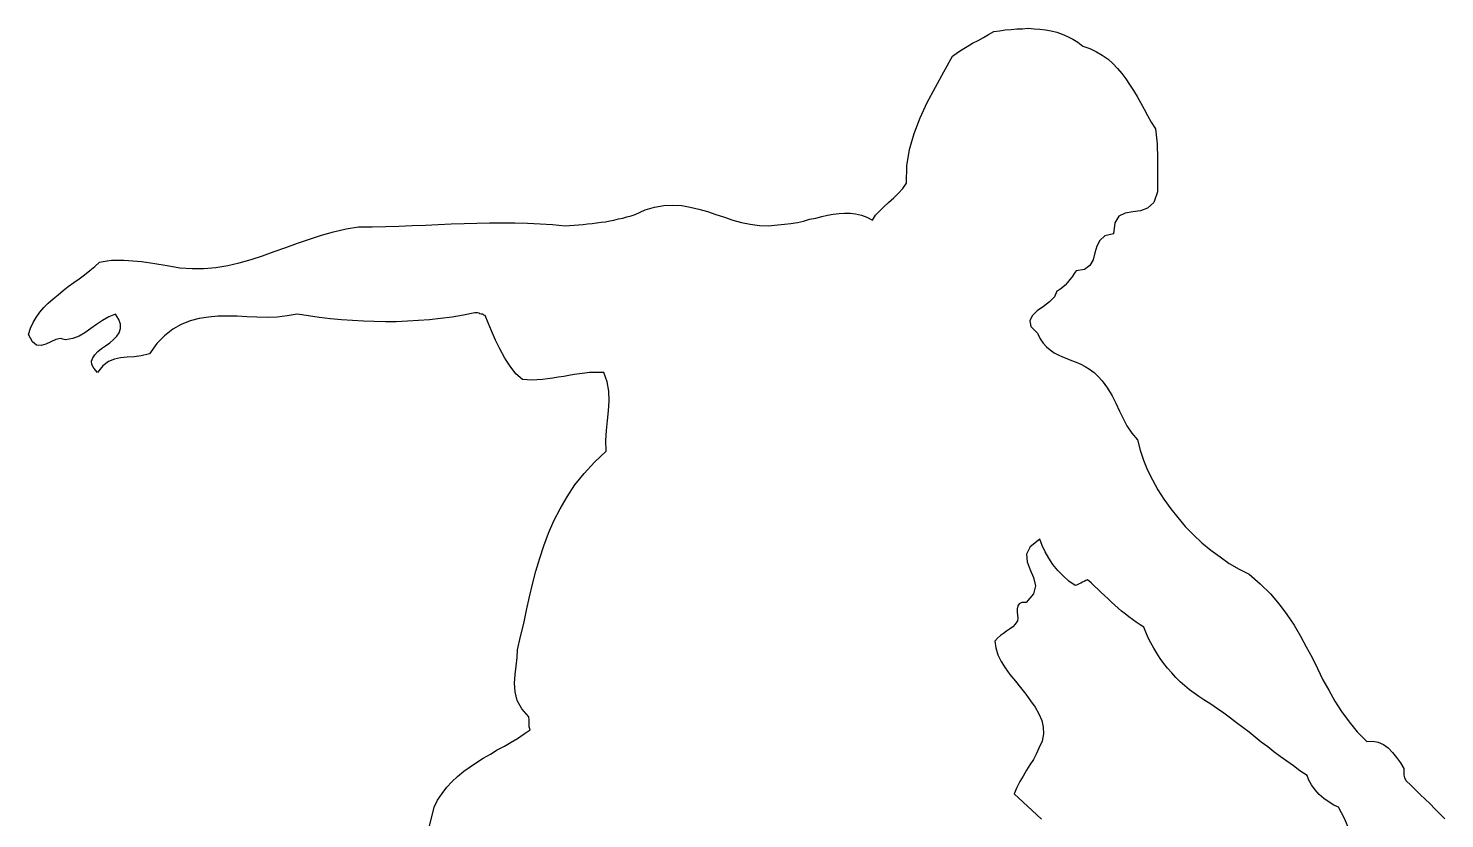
# Model space of a CAD drawing. Header units: millimetres. Extents: x -1530.07 to -1528.68, y 1789.36 to 1790.86.
# Drawn here: x -1530.065 to -1528.722, y 1790.11 to 1790.859 of the extents above; entities that cross this region are included whole.
import ezdxf

# ---------------------------------------------------------------- set-up
doc = ezdxf.new("R2010")
doc.units = ezdxf.units.MM
doc.header["$LTSCALE"] = 10
doc.layers.add('Humanos', color=2, linetype='Continuous')

msp = doc.modelspace()

# ---------------------------------------------------------------- linework, layer by layer
at = {"layer": 'Humanos'}
for p, q in [((-1529.1439, 1790.8569), (-1529.1384, 1790.8576)), ((-1529.1384, 1790.8576), (-1529.1329, 1790.8582)), ((-1529.1329, 1790.8582), (-1529.1275, 1790.8588)), ((-1529.1275, 1790.8588), (-1529.122, 1790.8588)), ((-1529.122, 1790.8588), (-1529.1165, 1790.8592)), ((-1529.1165, 1790.8592), (-1529.1111, 1790.8588)), ((-1529.1111, 1790.8588), (-1529.1056, 1790.8585)), ((-1529.1056, 1790.8585), (-1529.1001, 1790.8579)), ((-1529.1001, 1790.8579), (-1529.0947, 1790.8569)), ((-1529.1744, 1790.8421), (-1529.1693, 1790.845)), ((-1529.1693, 1790.845), (-1529.1641, 1790.8476)), ((-1529.1641, 1790.8476), (-1529.159, 1790.8505)), ((-1529.159, 1790.8505), (-1529.1542, 1790.8534)), ((-1529.1542, 1790.8534), (-1529.1493, 1790.8563)), ((-1529.1493, 1790.8563), (-1529.1439, 1790.8569)), ((-1529.0947, 1790.8569), (-1529.0895, 1790.8556)), ((-1529.0895, 1790.8556), (-1529.0844, 1790.8537)), ((-1529.0844, 1790.8537), (-1529.0792, 1790.8514)), ((-1529.0792, 1790.8514), (-1529.0744, 1790.8489)), ((-1529.0744, 1790.8489), (-1529.0696, 1790.846)), ((-1529.0696, 1790.846), (-1529.0647, 1790.8424)), ((-1529.1966, 1790.818), (-1529.1883, 1790.8328)), ((-1529.1883, 1790.8328), (-1529.1837, 1790.8363)), ((-1529.1837, 1790.8363), (-1529.1793, 1790.8392)), ((-1529.1793, 1790.8392), (-1529.1744, 1790.8421)), ((-1529.0647, 1790.8424), (-1529.058, 1790.8399)), ((-1529.058, 1790.8399), (-1529.0519, 1790.837)), ((-1529.0519, 1790.837), (-1529.0464, 1790.8338)), ((-1529.0464, 1790.8338), (-1529.0409, 1790.8299)), ((-1529.2047, 1790.8035), (-1529.1966, 1790.818)), ((-1529.0409, 1790.8299), (-1529.0364, 1790.8257)), ((-1529.0364, 1790.8257), (-1529.0319, 1790.8212)), ((-1529.0319, 1790.8212), (-1529.0278, 1790.8164)), ((-1529.0278, 1790.8164), (-1529.0239, 1790.8112)), ((-1529.0239, 1790.8112), (-1529.0204, 1790.8058)), ((-1529.0204, 1790.8058), (-1529.0168, 1790.8003)), ((-1529.2124, 1790.789), (-1529.2047, 1790.8035)), ((-1529.0168, 1790.8003), (-1529.0133, 1790.7945)), ((-1529.0133, 1790.7945), (-1529.0101, 1790.7887)), ((-1529.2191, 1790.7742), (-1529.2124, 1790.789)), ((-1529.0101, 1790.7887), (-1529.0065, 1790.7826)), ((-1529.0065, 1790.7826), (-1529.0033, 1790.7765)), ((-1529.2249, 1790.7594), (-1529.2191, 1790.7742)), ((-1529.0033, 1790.7765), (-1528.9998, 1790.7701)), ((-1528.9998, 1790.7701), (-1528.9959, 1790.7639)), ((-1528.9959, 1790.7639), (-1528.9943, 1790.7495)), ((-1529.2291, 1790.7443), (-1529.2249, 1790.7594)), ((-1529.2317, 1790.7289), (-1529.2291, 1790.7443)), ((-1528.9943, 1790.7495), (-1528.994, 1790.7353)), ((-1529.232, 1790.7125), (-1529.2317, 1790.7289)), ((-1528.994, 1790.7353), (-1528.994, 1790.7202)), ((-1529.2355, 1790.7073), (-1529.232, 1790.7125)), ((-1528.994, 1790.7202), (-1528.994, 1790.7041)), ((-1529.2491, 1790.6941), (-1529.2442, 1790.6983)), ((-1529.2442, 1790.6983), (-1529.2397, 1790.7028)), ((-1529.2397, 1790.7028), (-1529.2355, 1790.7073)), ((-1528.994, 1790.7041), (-1528.9975, 1790.6941)), ((-1529.4893, 1790.6826), (-1529.48, 1790.6871)), ((-1529.48, 1790.6871), (-1529.471, 1790.6896)), ((-1529.471, 1790.6896), (-1529.4623, 1790.6912)), ((-1529.4623, 1790.6912), (-1529.454, 1790.6916)), ((-1529.454, 1790.6916), (-1529.4453, 1790.6912)), ((-1529.4453, 1790.6912), (-1529.4372, 1790.6896)), ((-1529.4372, 1790.6896), (-1529.4292, 1790.6877)), ((-1529.4292, 1790.6877), (-1529.4208, 1790.6855)), ((-1529.4208, 1790.6855), (-1529.4128, 1790.6826)), ((-1529.307, 1790.6819), (-1529.3015, 1790.6829)), ((-1529.3015, 1790.6829), (-1529.296, 1790.6835)), ((-1529.296, 1790.6835), (-1529.2909, 1790.6839)), ((-1529.2909, 1790.6839), (-1529.2854, 1790.6839)), ((-1529.2854, 1790.6839), (-1529.2803, 1790.6832)), ((-1529.2803, 1790.6832), (-1529.2748, 1790.6819)), ((-1529.2616, 1790.6819), (-1529.2577, 1790.6858)), ((-1529.2577, 1790.6858), (-1529.2536, 1790.69)), ((-1529.2536, 1790.69), (-1529.2491, 1790.6941)), ((-1529.0245, 1790.6839), (-1529.0306, 1790.681)), ((-1529.0175, 1790.6851), (-1529.0245, 1790.6839)), ((-1529.0101, 1790.6861), (-1529.0175, 1790.6851)), ((-1529.0033, 1790.6887), (-1529.0101, 1790.6861)), ((-1528.9975, 1790.6941), (-1529.0033, 1790.6887)), ((-1529.7637, 1790.6691), (-1529.7518, 1790.671)), ((-1529.7518, 1790.671), (-1529.739, 1790.671)), ((-1529.739, 1790.671), (-1529.7261, 1790.6713)), ((-1529.7261, 1790.6713), (-1529.7135, 1790.6716)), ((-1529.7135, 1790.6716), (-1529.701, 1790.6723)), ((-1529.701, 1790.6723), (-1529.6885, 1790.6726)), ((-1529.6885, 1790.6726), (-1529.6762, 1790.6732)), ((-1529.6762, 1790.6732), (-1529.664, 1790.6739)), ((-1529.664, 1790.6739), (-1529.6518, 1790.6742)), ((-1529.6518, 1790.6742), (-1529.6396, 1790.6745)), ((-1529.6396, 1790.6745), (-1529.6277, 1790.6748)), ((-1529.6277, 1790.6748), (-1529.6154, 1790.6748)), ((-1529.6154, 1790.6748), (-1529.6035, 1790.6748)), ((-1529.6035, 1790.6748), (-1529.5916, 1790.6745)), ((-1529.5916, 1790.6745), (-1529.5797, 1790.6739)), ((-1529.5797, 1790.6739), (-1529.5678, 1790.6732)), ((-1529.5678, 1790.6732), (-1529.5559, 1790.672)), ((-1529.5559, 1790.672), (-1529.5517, 1790.6723)), ((-1529.5517, 1790.6723), (-1529.5472, 1790.6726)), ((-1529.5472, 1790.6726), (-1529.5431, 1790.6729)), ((-1529.5431, 1790.6729), (-1529.5389, 1790.6732)), ((-1529.5389, 1790.6732), (-1529.5347, 1790.6739)), ((-1529.5347, 1790.6739), (-1529.5302, 1790.6742)), ((-1529.5302, 1790.6742), (-1529.526, 1790.6748)), ((-1529.526, 1790.6748), (-1529.5218, 1790.6755)), ((-1529.5218, 1790.6755), (-1529.5176, 1790.6758)), ((-1529.5176, 1790.6758), (-1529.5135, 1790.6768)), ((-1529.5135, 1790.6768), (-1529.5096, 1790.6774)), ((-1529.5096, 1790.6774), (-1529.5054, 1790.6784)), ((-1529.5054, 1790.6784), (-1529.5012, 1790.6793)), ((-1529.5012, 1790.6793), (-1529.4974, 1790.6803)), ((-1529.4974, 1790.6803), (-1529.4932, 1790.6813)), ((-1529.4932, 1790.6813), (-1529.4893, 1790.6826)), ((-1529.4128, 1790.6826), (-1529.4047, 1790.68)), ((-1529.4047, 1790.68), (-1529.3967, 1790.6774)), ((-1529.3967, 1790.6774), (-1529.3887, 1790.6752)), ((-1529.3887, 1790.6752), (-1529.3803, 1790.6736)), ((-1529.3803, 1790.6736), (-1529.3716, 1790.6723)), ((-1529.3716, 1790.6723), (-1529.3632, 1790.672)), ((-1529.3632, 1790.672), (-1529.3542, 1790.6729)), ((-1529.3542, 1790.6729), (-1529.3478, 1790.6736)), ((-1529.3478, 1790.6736), (-1529.3417, 1790.6742)), ((-1529.3417, 1790.6742), (-1529.3356, 1790.6752)), ((-1529.3356, 1790.6752), (-1529.3298, 1790.6764)), ((-1529.3298, 1790.6764), (-1529.324, 1790.6781)), ((-1529.324, 1790.6781), (-1529.3182, 1790.6793)), ((-1529.3182, 1790.6793), (-1529.3124, 1790.6806)), ((-1529.3124, 1790.6806), (-1529.307, 1790.6819)), ((-1529.2748, 1790.6819), (-1529.2696, 1790.68)), ((-1529.2696, 1790.68), (-1529.2642, 1790.6774)), ((-1529.2642, 1790.6774), (-1529.2616, 1790.6819)), ((-1529.0345, 1790.6748), (-1529.0358, 1790.6642)), ((-1529.0306, 1790.681), (-1529.0345, 1790.6748)), ((-1529.8097, 1790.6555), (-1529.7985, 1790.6594)), ((-1529.7985, 1790.6594), (-1529.7869, 1790.6629)), ((-1529.7869, 1790.6629), (-1529.7756, 1790.6662)), ((-1529.7756, 1790.6662), (-1529.7637, 1790.6691)), ((-1529.0487, 1790.6581), (-1529.0516, 1790.6526)), ((-1529.0438, 1790.6623), (-1529.0487, 1790.6581)), ((-1529.0358, 1790.6642), (-1529.0438, 1790.6623)), ((-1529.8538, 1790.6401), (-1529.8429, 1790.6436)), ((-1529.8429, 1790.6436), (-1529.8319, 1790.6475)), ((-1529.8319, 1790.6475), (-1529.8207, 1790.6514)), ((-1529.8207, 1790.6514), (-1529.8097, 1790.6555)), ((-1529.0535, 1790.6462), (-1529.0551, 1790.6398)), ((-1529.0516, 1790.6526), (-1529.0535, 1790.6462)), ((-1530.0117, 1790.6256), (-1530.0069, 1790.6295)), ((-1530.0069, 1790.6295), (-1530.0021, 1790.6333)), ((-1530.0021, 1790.6333), (-1529.9976, 1790.6375)), ((-1529.9976, 1790.6375), (-1529.994, 1790.6382)), ((-1529.994, 1790.6382), (-1529.9902, 1790.6388)), ((-1529.9902, 1790.6388), (-1529.9863, 1790.6395)), ((-1529.9863, 1790.6395), (-1529.9825, 1790.6395)), ((-1529.9825, 1790.6395), (-1529.9786, 1790.6395)), ((-1529.9786, 1790.6395), (-1529.9744, 1790.6395)), ((-1529.9744, 1790.6395), (-1529.9702, 1790.6391)), ((-1529.9702, 1790.6391), (-1529.9661, 1790.6388)), ((-1529.9661, 1790.6388), (-1529.9619, 1790.6385)), ((-1529.9619, 1790.6385), (-1529.9577, 1790.6382)), ((-1529.9577, 1790.6382), (-1529.9535, 1790.6375)), ((-1529.9535, 1790.6375), (-1529.9493, 1790.6369)), ((-1529.9493, 1790.6369), (-1529.9452, 1790.6362)), ((-1529.9452, 1790.6362), (-1529.9413, 1790.6356)), ((-1529.9413, 1790.6356), (-1529.9371, 1790.6349)), ((-1529.9371, 1790.6349), (-1529.9333, 1790.6343)), ((-1529.9333, 1790.6343), (-1529.9213, 1790.6321)), ((-1529.9213, 1790.6321), (-1529.9098, 1790.6314)), ((-1529.9098, 1790.6314), (-1529.8985, 1790.6314)), ((-1529.8985, 1790.6314), (-1529.8872, 1790.6324)), ((-1529.8872, 1790.6324), (-1529.876, 1790.6343)), ((-1529.876, 1790.6343), (-1529.8651, 1790.6369)), ((-1529.8651, 1790.6369), (-1529.8538, 1790.6401)), ((-1529.0712, 1790.6292), (-1529.0731, 1790.6266)), ((-1529.0631, 1790.6305), (-1529.0712, 1790.6292)), ((-1529.058, 1790.6343), (-1529.0631, 1790.6305)), ((-1529.0551, 1790.6398), (-1529.058, 1790.6343)), ((-1530.0272, 1790.6144), (-1530.022, 1790.6182)), ((-1530.022, 1790.6182), (-1530.0169, 1790.6218)), ((-1530.0169, 1790.6218), (-1530.0117, 1790.6256)), ((-1529.0815, 1790.6157), (-1529.084, 1790.6134)), ((-1529.0792, 1790.6182), (-1529.0815, 1790.6157)), ((-1529.077, 1790.6211), (-1529.0792, 1790.6182)), ((-1529.075, 1790.6237), (-1529.077, 1790.6211)), ((-1529.0731, 1790.6266), (-1529.075, 1790.6237)), ((-1530.0462, 1790.5986), (-1530.0417, 1790.6028)), ((-1530.0417, 1790.6028), (-1530.0368, 1790.6066)), ((-1530.0368, 1790.6066), (-1530.032, 1790.6105)), ((-1530.032, 1790.6105), (-1530.0272, 1790.6144)), ((-1529.0918, 1790.6047), (-1529.0963, 1790.5999)), ((-1529.0895, 1790.6099), (-1529.0918, 1790.6047)), ((-1529.0866, 1790.6115), (-1529.0895, 1790.6099)), ((-1529.084, 1790.6134), (-1529.0866, 1790.6115)), ((-1530.0577, 1790.5851), (-1530.0542, 1790.5899)), ((-1530.0542, 1790.5899), (-1530.0503, 1790.5944)), ((-1530.0503, 1790.5944), (-1530.0462, 1790.5986)), ((-1529.6415, 1790.5893), (-1529.6524, 1790.5873)), ((-1529.6402, 1790.5893), (-1529.6415, 1790.5893)), ((-1529.6389, 1790.5893), (-1529.6402, 1790.5893)), ((-1529.6376, 1790.589), (-1529.6389, 1790.5893)), ((-1529.6367, 1790.5886), (-1529.6376, 1790.589)), ((-1529.1082, 1790.5912), (-1529.1127, 1790.5867)), ((-1529.1021, 1790.5954), (-1529.1082, 1790.5912)), ((-1529.0963, 1790.5999), (-1529.1021, 1790.5954)), ((-1530.0632, 1790.5748), (-1530.0606, 1790.5803)), ((-1530.0606, 1790.5803), (-1530.0577, 1790.5851)), ((-1530.0005, 1790.5783), (-1530.0059, 1790.5745)), ((-1529.9947, 1790.5822), (-1530.0005, 1790.5783)), ((-1529.9889, 1790.5857), (-1529.9947, 1790.5822)), ((-1529.9825, 1790.5883), (-1529.9889, 1790.5857)), ((-1529.9792, 1790.5832), (-1529.9825, 1790.5883)), ((-1529.9776, 1790.5787), (-1529.9792, 1790.5832)), ((-1529.9776, 1790.5745), (-1529.9776, 1790.5787)), ((-1529.9201, 1790.5783), (-1529.9281, 1790.5738)), ((-1529.9117, 1790.5819), (-1529.9201, 1790.5783)), ((-1529.903, 1790.5841), (-1529.9117, 1790.5819)), ((-1529.8943, 1790.5854), (-1529.903, 1790.5841)), ((-1529.8853, 1790.5861), (-1529.8943, 1790.5854)), ((-1529.8763, 1790.5861), (-1529.8853, 1790.5861)), ((-1529.867, 1790.5861), (-1529.8763, 1790.5861)), ((-1529.8577, 1790.5857), (-1529.867, 1790.5861)), ((-1529.8483, 1790.5854), (-1529.8577, 1790.5857)), ((-1529.8387, 1790.5851), (-1529.8483, 1790.5854)), ((-1529.829, 1790.5854), (-1529.8387, 1790.5851)), ((-1529.8197, 1790.5867), (-1529.829, 1790.5854)), ((-1529.8101, 1790.5883), (-1529.8197, 1790.5867)), ((-1529.7994, 1790.5867), (-1529.8101, 1790.5883)), ((-1529.7891, 1790.5851), (-1529.7994, 1790.5867)), ((-1529.7785, 1790.5838), (-1529.7891, 1790.5851)), ((-1529.7682, 1790.5828), (-1529.7785, 1790.5838)), ((-1529.7576, 1790.5822), (-1529.7682, 1790.5828)), ((-1529.7473, 1790.5816), (-1529.7576, 1790.5822)), ((-1529.737, 1790.5812), (-1529.7473, 1790.5816)), ((-1529.7264, 1790.5809), (-1529.737, 1790.5812)), ((-1529.7161, 1790.5809), (-1529.7264, 1790.5809)), ((-1529.7055, 1790.5816), (-1529.7161, 1790.5809)), ((-1529.6949, 1790.5822), (-1529.7055, 1790.5816)), ((-1529.6846, 1790.5828), (-1529.6949, 1790.5822)), ((-1529.674, 1790.5841), (-1529.6846, 1790.5828)), ((-1529.663, 1790.5854), (-1529.674, 1790.5841)), ((-1529.6524, 1790.5873), (-1529.663, 1790.5854)), ((-1529.6354, 1790.5883), (-1529.6367, 1790.5886)), ((-1529.6341, 1790.588), (-1529.6354, 1790.5883)), ((-1529.6331, 1790.5873), (-1529.6341, 1790.588)), ((-1529.6318, 1790.587), (-1529.6331, 1790.5873)), ((-1529.6289, 1790.5799), (-1529.6318, 1790.587)), ((-1529.6257, 1790.5722), (-1529.6289, 1790.5799)), ((-1529.1127, 1790.5867), (-1529.1152, 1790.5819)), ((-1529.1152, 1790.5819), (-1529.114, 1790.5764)), ((-1529.114, 1790.5764), (-1529.1079, 1790.57)), ((-1530.0651, 1790.569), (-1530.0632, 1790.5748)), ((-1530.0613, 1790.5619), (-1530.0651, 1790.569)), ((-1530.0574, 1790.5587), (-1530.0613, 1790.5619)), ((-1530.0439, 1790.5619), (-1530.0484, 1790.5597)), ((-1530.0391, 1790.5642), (-1530.0439, 1790.5619)), ((-1530.0346, 1790.5651), (-1530.0391, 1790.5642)), ((-1530.0298, 1790.5639), (-1530.0346, 1790.5651)), ((-1530.023, 1790.5651), (-1530.0298, 1790.5639)), ((-1530.0169, 1790.5674), (-1530.023, 1790.5651)), ((-1530.0114, 1790.5706), (-1530.0169, 1790.5674)), ((-1530.0059, 1790.5745), (-1530.0114, 1790.5706)), ((-1529.9879, 1790.561), (-1529.9844, 1790.5642)), ((-1529.9844, 1790.5642), (-1529.9812, 1790.5674)), ((-1529.9812, 1790.5674), (-1529.9789, 1790.5706)), ((-1529.9789, 1790.5706), (-1529.9776, 1790.5745)), ((-1529.9358, 1790.5677), (-1529.9432, 1790.5603)), ((-1529.9281, 1790.5738), (-1529.9358, 1790.5677)), ((-1529.6219, 1790.5635), (-1529.6257, 1790.5722)), ((-1529.6177, 1790.5552), (-1529.6219, 1790.5635)), ((-1529.1079, 1790.57), (-1529.1053, 1790.5648)), ((-1529.1053, 1790.5648), (-1529.1024, 1790.5606)), ((-1530.0529, 1790.5584), (-1530.0574, 1790.5587)), ((-1530.0484, 1790.5597), (-1530.0529, 1790.5584)), ((-1530.004, 1790.5468), (-1530.0021, 1790.5497)), ((-1530.0021, 1790.5497), (-1529.9992, 1790.5526)), ((-1529.9992, 1790.5526), (-1529.9957, 1790.5555)), ((-1529.9957, 1790.5555), (-1529.9918, 1790.5581)), ((-1529.9918, 1790.5581), (-1529.9879, 1790.561)), ((-1529.958, 1790.5487), (-1529.9648, 1790.5478)), ((-1529.9503, 1790.5507), (-1529.958, 1790.5487)), ((-1529.9432, 1790.5603), (-1529.9503, 1790.5507)), ((-1529.6132, 1790.5465), (-1529.6177, 1790.5552)), ((-1529.1024, 1790.5606), (-1529.0992, 1790.5571)), ((-1529.0992, 1790.5571), (-1529.0959, 1790.5542)), ((-1529.0959, 1790.5542), (-1529.0921, 1790.5516)), ((-1529.0921, 1790.5516), (-1529.0882, 1790.5497)), ((-1529.0882, 1790.5497), (-1529.084, 1790.5478)), ((-1530.0053, 1790.5436), (-1530.004, 1790.5468)), ((-1530.005, 1790.5404), (-1530.0053, 1790.5436)), ((-1530.0031, 1790.5368), (-1530.005, 1790.5404)), ((-1529.9995, 1790.5327), (-1530.0031, 1790.5368)), ((-1529.9944, 1790.5391), (-1529.9995, 1790.5327)), ((-1529.9892, 1790.5433), (-1529.9944, 1790.5391)), ((-1529.9834, 1790.5455), (-1529.9892, 1790.5433)), ((-1529.9776, 1790.5468), (-1529.9834, 1790.5455)), ((-1529.9715, 1790.5475), (-1529.9776, 1790.5468)), ((-1529.9648, 1790.5478), (-1529.9715, 1790.5475)), ((-1529.608, 1790.5388), (-1529.6132, 1790.5465)), ((-1529.6026, 1790.5317), (-1529.608, 1790.5388)), ((-1529.084, 1790.5478), (-1529.0799, 1790.5462)), ((-1529.0799, 1790.5462), (-1529.0754, 1790.5442)), ((-1529.0754, 1790.5442), (-1529.0712, 1790.5426)), ((-1529.0712, 1790.5426), (-1529.0667, 1790.5407)), ((-1529.0667, 1790.5407), (-1529.0625, 1790.5384)), ((-1529.0625, 1790.5384), (-1529.0583, 1790.5359)), ((-1529.0583, 1790.5359), (-1529.0541, 1790.533)), ((-1529.5964, 1790.5262), (-1529.6026, 1790.5317)), ((-1529.592, 1790.5259), (-1529.5964, 1790.5262)), ((-1529.5874, 1790.5256), (-1529.592, 1790.5259)), ((-1529.5826, 1790.5259), (-1529.5874, 1790.5256)), ((-1529.5775, 1790.5262), (-1529.5826, 1790.5259)), ((-1529.5726, 1790.5269), (-1529.5775, 1790.5262)), ((-1529.5675, 1790.5275), (-1529.5726, 1790.5269)), ((-1529.5624, 1790.5285), (-1529.5675, 1790.5275)), ((-1529.5572, 1790.5291), (-1529.5624, 1790.5285)), ((-1529.5524, 1790.5301), (-1529.5572, 1790.5291)), ((-1529.5472, 1790.5311), (-1529.5524, 1790.5301)), ((-1529.5424, 1790.5317), (-1529.5472, 1790.5311)), ((-1529.5373, 1790.5323), (-1529.5424, 1790.5317)), ((-1529.5328, 1790.5327), (-1529.5373, 1790.5323)), ((-1529.5279, 1790.533), (-1529.5328, 1790.5327)), ((-1529.5234, 1790.533), (-1529.5279, 1790.533)), ((-1529.5193, 1790.5327), (-1529.5234, 1790.533)), ((-1529.516, 1790.524), (-1529.5193, 1790.5327)), ((-1529.5144, 1790.515), (-1529.516, 1790.524)), ((-1529.0541, 1790.533), (-1529.0503, 1790.5291)), ((-1529.0503, 1790.5291), (-1529.0464, 1790.5249)), ((-1529.0464, 1790.5249), (-1529.0413, 1790.5179)), ((-1529.5141, 1790.506), (-1529.5144, 1790.515)), ((-1529.0413, 1790.5179), (-1529.0371, 1790.5108)), ((-1529.0371, 1790.5108), (-1529.0335, 1790.5037)), ((-1529.5157, 1790.4873), (-1529.5147, 1790.4966)), ((-1529.5147, 1790.4966), (-1529.5141, 1790.506)), ((-1529.0335, 1790.5037), (-1529.03, 1790.4963)), ((-1529.03, 1790.4963), (-1529.0265, 1790.4892)), ((-1529.5167, 1790.478), (-1529.5157, 1790.4873)), ((-1529.0265, 1790.4892), (-1529.0229, 1790.4822)), ((-1529.0229, 1790.4822), (-1529.0184, 1790.4754)), ((-1529.5173, 1790.4683), (-1529.5167, 1790.478)), ((-1529.517, 1790.4583), (-1529.5173, 1790.4683)), ((-1529.0184, 1790.4754), (-1529.013, 1790.469)), ((-1529.013, 1790.469), (-1529.0104, 1790.4593)), ((-1529.5279, 1790.4477), (-1529.517, 1790.4583)), ((-1529.0104, 1790.4593), (-1529.0072, 1790.4497)), ((-1529.5379, 1790.4371), (-1529.5279, 1790.4477)), ((-1529.0072, 1790.4497), (-1529.0033, 1790.4403)), ((-1529.5466, 1790.4262), (-1529.5379, 1790.4371)), ((-1529.0033, 1790.4403), (-1528.9988, 1790.431)), ((-1528.9988, 1790.431), (-1528.9937, 1790.4217)), ((-1529.5607, 1790.4037), (-1529.554, 1790.4149)), ((-1529.554, 1790.4149), (-1529.5466, 1790.4262)), ((-1528.9937, 1790.4217), (-1528.9879, 1790.4127)), ((-1529.5665, 1790.3921), (-1529.5607, 1790.4037)), ((-1528.9879, 1790.4127), (-1528.9814, 1790.4037)), ((-1528.9814, 1790.4037), (-1528.9747, 1790.3953)), ((-1529.5717, 1790.3805), (-1529.5665, 1790.3921)), ((-1528.9747, 1790.3953), (-1528.9676, 1790.3869)), ((-1529.5762, 1790.3686), (-1529.5717, 1790.3805)), ((-1529.1056, 1790.3747), (-1529.1146, 1790.3676)), ((-1529.1033, 1790.3689), (-1529.1056, 1790.3747)), ((-1528.9676, 1790.3869), (-1528.9599, 1790.3789)), ((-1528.9599, 1790.3789), (-1528.9518, 1790.3715)), ((-1529.58, 1790.3567), (-1529.5762, 1790.3686)), ((-1529.1146, 1790.3676), (-1529.1181, 1790.3606)), ((-1529.1181, 1790.3606), (-1529.1175, 1790.3532)), ((-1529.1004, 1790.3628), (-1529.1033, 1790.3689)), ((-1529.0969, 1790.3567), (-1529.1004, 1790.3628)), ((-1528.9518, 1790.3715), (-1528.9432, 1790.3644)), ((-1528.9432, 1790.3644), (-1528.9345, 1790.358)), ((-1529.5836, 1790.3445), (-1529.58, 1790.3567)), ((-1529.1175, 1790.3532), (-1529.1146, 1790.3458)), ((-1529.0931, 1790.3509), (-1529.0969, 1790.3567)), ((-1529.0885, 1790.3451), (-1529.0931, 1790.3509)), ((-1528.9345, 1790.358), (-1528.9258, 1790.3519)), ((-1528.9258, 1790.3519), (-1528.9165, 1790.3464)), ((-1529.5868, 1790.3323), (-1529.5836, 1790.3445)), ((-1529.1146, 1790.3458), (-1529.1117, 1790.3384)), ((-1529.1117, 1790.3384), (-1529.1098, 1790.3307)), ((-1529.0834, 1790.34), (-1529.0885, 1790.3451)), ((-1529.0779, 1790.3351), (-1529.0834, 1790.34)), ((-1529.0721, 1790.331), (-1529.0779, 1790.3351)), ((-1529.0651, 1790.3339), (-1529.0667, 1790.3332)), ((-1529.0635, 1790.3348), (-1529.0651, 1790.3339)), ((-1529.0618, 1790.3355), (-1529.0635, 1790.3348)), ((-1529.0602, 1790.3364), (-1529.0618, 1790.3355)), ((-1529.057, 1790.3335), (-1529.0602, 1790.3364)), ((-1529.0538, 1790.3303), (-1529.057, 1790.3335)), ((-1528.9165, 1790.3464), (-1528.9071, 1790.3416)), ((-1528.9071, 1790.3416), (-1528.8965, 1790.3326)), ((-1529.5926, 1790.3075), (-1529.5897, 1790.32)), ((-1529.5897, 1790.32), (-1529.5868, 1790.3323)), ((-1529.1117, 1790.3229), (-1529.1185, 1790.3149)), ((-1529.1098, 1790.3307), (-1529.1117, 1790.3229)), ((-1529.0709, 1790.3313), (-1529.0721, 1790.331)), ((-1529.0696, 1790.3319), (-1529.0709, 1790.3313)), ((-1529.0683, 1790.3326), (-1529.0696, 1790.3319)), ((-1529.0667, 1790.3332), (-1529.0683, 1790.3326)), ((-1529.0506, 1790.3274), (-1529.0538, 1790.3303)), ((-1529.0474, 1790.3242), (-1529.0506, 1790.3274)), ((-1529.0442, 1790.3213), (-1529.0474, 1790.3242)), ((-1529.0409, 1790.3181), (-1529.0442, 1790.3213)), ((-1528.8965, 1790.3326), (-1528.8869, 1790.3229)), ((-1528.8869, 1790.3229), (-1528.8785, 1790.3133)), ((-1529.5952, 1790.2949), (-1529.5926, 1790.3075)), ((-1529.1265, 1790.3117), (-1529.1271, 1790.3088)), ((-1529.1271, 1790.3088), (-1529.1271, 1790.3056)), ((-1529.1252, 1790.3136), (-1529.1265, 1790.3117)), ((-1529.1226, 1790.3149), (-1529.1252, 1790.3136)), ((-1529.1185, 1790.3149), (-1529.1226, 1790.3149)), ((-1529.0377, 1790.3152), (-1529.0409, 1790.3181)), ((-1529.0345, 1790.3123), (-1529.0377, 1790.3152)), ((-1529.0313, 1790.3094), (-1529.0345, 1790.3123)), ((-1529.0281, 1790.3065), (-1529.0313, 1790.3094)), ((-1529.0245, 1790.304), (-1529.0281, 1790.3065)), ((-1528.8785, 1790.3133), (-1528.8711, 1790.3033)), ((-1529.5981, 1790.2824), (-1529.5952, 1790.2949)), ((-1529.1291, 1790.2943), (-1529.1313, 1790.2917)), ((-1529.1268, 1790.2975), (-1529.1291, 1790.2943)), ((-1529.1271, 1790.3056), (-1529.1268, 1790.3027)), ((-1529.1268, 1790.3027), (-1529.1265, 1790.2998)), ((-1529.1265, 1790.2998), (-1529.1268, 1790.2975)), ((-1529.021, 1790.3011), (-1529.0245, 1790.304)), ((-1529.0178, 1790.2985), (-1529.021, 1790.3011)), ((-1529.0142, 1790.2962), (-1529.0178, 1790.2985)), ((-1529.0104, 1790.2936), (-1529.0142, 1790.2962)), ((-1529.0068, 1790.2914), (-1529.0104, 1790.2936)), ((-1528.8711, 1790.3033), (-1528.8643, 1790.2933)), ((-1528.8643, 1790.2933), (-1528.8582, 1790.283)), ((-1529.601, 1790.2698), (-1529.5981, 1790.2824)), ((-1529.1458, 1790.2808), (-1529.1484, 1790.2782)), ((-1529.1429, 1790.2834), (-1529.1458, 1790.2808)), ((-1529.14, 1790.2853), (-1529.1429, 1790.2834)), ((-1529.1371, 1790.2875), (-1529.14, 1790.2853)), ((-1529.1342, 1790.2895), (-1529.1371, 1790.2875)), ((-1529.1313, 1790.2917), (-1529.1342, 1790.2895)), ((-1529.0049, 1790.2866), (-1529.0068, 1790.2914)), ((-1529.0027, 1790.2814), (-1529.0049, 1790.2866)), ((-1529.0004, 1790.2766), (-1529.0027, 1790.2814)), ((-1528.8582, 1790.283), (-1528.8528, 1790.2727)), ((-1529.6013, 1790.2625), (-1529.601, 1790.2698)), ((-1529.1484, 1790.2782), (-1529.1474, 1790.2718)), ((-1529.1474, 1790.2718), (-1529.1455, 1790.2653)), ((-1528.9975, 1790.2715), (-1529.0004, 1790.2766)), ((-1528.9946, 1790.2666), (-1528.9975, 1790.2715)), ((-1528.9914, 1790.2618), (-1528.9946, 1790.2666)), ((-1528.8528, 1790.2727), (-1528.8473, 1790.2625)), ((-1529.6032, 1790.2464), (-1529.6022, 1790.2544)), ((-1529.6022, 1790.2544), (-1529.6013, 1790.2625)), ((-1529.1455, 1790.2653), (-1529.1423, 1790.2589)), ((-1529.1423, 1790.2589), (-1529.1384, 1790.2528)), ((-1529.1384, 1790.2528), (-1529.1339, 1790.2464)), ((-1528.9879, 1790.257), (-1528.9914, 1790.2618)), ((-1528.9843, 1790.2525), (-1528.9879, 1790.257)), ((-1528.8473, 1790.2625), (-1528.8421, 1790.2522)), ((-1529.6039, 1790.2383), (-1529.6032, 1790.2464)), ((-1529.1339, 1790.2464), (-1529.1288, 1790.2403)), ((-1529.1288, 1790.2403), (-1529.1239, 1790.2341)), ((-1528.9805, 1790.248), (-1528.9843, 1790.2525)), ((-1528.9766, 1790.2438), (-1528.9805, 1790.248)), ((-1528.9724, 1790.2396), (-1528.9766, 1790.2438)), ((-1528.9679, 1790.2358), (-1528.9724, 1790.2396)), ((-1528.8421, 1790.2522), (-1528.837, 1790.2415)), ((-1528.837, 1790.2415), (-1528.8315, 1790.2316)), ((-1529.6032, 1790.23), (-1529.6039, 1790.2383)), ((-1529.6013, 1790.2219), (-1529.6032, 1790.23)), ((-1529.1239, 1790.2341), (-1529.1188, 1790.228)), ((-1529.1188, 1790.228), (-1529.1143, 1790.2216)), ((-1528.9637, 1790.2319), (-1528.9679, 1790.2358)), ((-1528.9592, 1790.2287), (-1528.9637, 1790.2319)), ((-1528.9547, 1790.2255), (-1528.9592, 1790.2287)), ((-1528.8315, 1790.2316), (-1528.8257, 1790.2213)), ((-1529.5971, 1790.2139), (-1529.6013, 1790.2219)), ((-1529.5903, 1790.2065), (-1529.5971, 1790.2139)), ((-1529.1143, 1790.2216), (-1529.1101, 1790.2155)), ((-1529.1101, 1790.2155), (-1529.1066, 1790.2091)), ((-1528.9499, 1790.2226), (-1528.9547, 1790.2255)), ((-1528.9435, 1790.2184), (-1528.9499, 1790.2226)), ((-1528.937, 1790.2139), (-1528.9435, 1790.2184)), ((-1528.9309, 1790.2097), (-1528.937, 1790.2139)), ((-1528.8257, 1790.2213), (-1528.8193, 1790.2113)), ((-1529.59, 1790.2033), (-1529.5903, 1790.2065)), ((-1529.59, 1790.2), (-1529.59, 1790.2033)), ((-1529.59, 1790.1968), (-1529.59, 1790.2)), ((-1529.1066, 1790.2091), (-1529.1037, 1790.2029)), ((-1529.1037, 1790.2029), (-1529.1024, 1790.1965)), ((-1528.9248, 1790.2052), (-1528.9309, 1790.2097)), ((-1528.919, 1790.2007), (-1528.9248, 1790.2052)), ((-1528.9129, 1790.1962), (-1528.919, 1790.2007)), ((-1528.8193, 1790.2113), (-1528.8122, 1790.2017)), ((-1528.8122, 1790.2017), (-1528.8045, 1790.192)), ((-1529.6071, 1790.1824), (-1529.601, 1790.1859)), ((-1529.601, 1790.1859), (-1529.5948, 1790.1901)), ((-1529.5948, 1790.1901), (-1529.5891, 1790.1939)), ((-1529.5891, 1790.1939), (-1529.59, 1790.1968)), ((-1529.1021, 1790.1901), (-1529.1033, 1790.1833)), ((-1529.1024, 1790.1965), (-1529.1021, 1790.1901)), ((-1528.9071, 1790.1917), (-1528.9129, 1790.1962)), ((-1528.9013, 1790.1872), (-1528.9071, 1790.1917)), ((-1528.8955, 1790.1824), (-1528.9013, 1790.1872)), ((-1528.8045, 1790.192), (-1528.7955, 1790.183)), ((-1529.6267, 1790.1711), (-1529.6203, 1790.175)), ((-1529.6203, 1790.175), (-1529.6135, 1790.1785)), ((-1529.6135, 1790.1785), (-1529.6071, 1790.1824)), ((-1529.1066, 1790.1766), (-1529.1091, 1790.1711)), ((-1529.1033, 1790.1833), (-1529.1066, 1790.1766)), ((-1528.8894, 1790.1779), (-1528.8955, 1790.1824)), ((-1528.8836, 1790.1733), (-1528.8894, 1790.1779)), ((-1528.8775, 1790.1688), (-1528.8836, 1790.1733)), ((-1528.7955, 1790.183), (-1528.7897, 1790.1833)), ((-1528.7897, 1790.1833), (-1528.7846, 1790.1824)), ((-1528.7846, 1790.1824), (-1528.7797, 1790.1801)), ((-1528.7797, 1790.1801), (-1528.7752, 1790.1769)), ((-1528.7752, 1790.1769), (-1528.771, 1790.1727)), ((-1528.771, 1790.1727), (-1528.7672, 1790.1679)), ((-1529.6521, 1790.1547), (-1529.646, 1790.1589)), ((-1529.646, 1790.1589), (-1529.6399, 1790.1631)), ((-1529.6399, 1790.1631), (-1529.6335, 1790.1672)), ((-1529.6335, 1790.1672), (-1529.6267, 1790.1711)), ((-1529.1149, 1790.1608), (-1529.1181, 1790.1557)), ((-1529.1117, 1790.166), (-1529.1149, 1790.1608)), ((-1529.1091, 1790.1711), (-1529.1117, 1790.166)), ((-1528.8714, 1790.1643), (-1528.8775, 1790.1688)), ((-1528.865, 1790.1598), (-1528.8714, 1790.1643)), ((-1528.8589, 1790.1553), (-1528.865, 1790.1598)), ((-1528.7672, 1790.1679), (-1528.7633, 1790.1627)), ((-1528.7633, 1790.1627), (-1528.7601, 1790.1573)), ((-1529.6634, 1790.1447), (-1529.6579, 1790.1499)), ((-1529.6579, 1790.1499), (-1529.6521, 1790.1547)), ((-1529.1214, 1790.1502), (-1529.1246, 1790.145)), ((-1529.1181, 1790.1557), (-1529.1214, 1790.1502)), ((-1528.8521, 1790.1508), (-1528.8589, 1790.1553)), ((-1528.8505, 1790.1463), (-1528.8521, 1790.1508)), ((-1528.8479, 1790.1418), (-1528.8505, 1790.1463)), ((-1528.7601, 1790.1573), (-1528.7604, 1790.154)), ((-1528.7604, 1790.154), (-1528.7604, 1790.1512)), ((-1528.7604, 1790.1512), (-1528.7595, 1790.1486)), ((-1528.7595, 1790.1486), (-1528.7579, 1790.1457)), ((-1528.7579, 1790.1457), (-1528.7537, 1790.1415)), ((-1529.6769, 1790.1273), (-1529.6727, 1790.1338)), ((-1529.6727, 1790.1338), (-1529.6682, 1790.1396)), ((-1529.6682, 1790.1396), (-1529.6634, 1790.1447)), ((-1529.1275, 1790.1393), (-1529.13, 1790.1335)), ((-1529.13, 1790.1335), (-1529.1214, 1790.1254)), ((-1529.1246, 1790.145), (-1529.1275, 1790.1393)), ((-1528.8444, 1790.1373), (-1528.8479, 1790.1418)), ((-1528.8405, 1790.1328), (-1528.8444, 1790.1373)), ((-1528.836, 1790.129), (-1528.8405, 1790.1328)), ((-1528.7537, 1790.1415), (-1528.7492, 1790.137)), ((-1528.7492, 1790.137), (-1528.7447, 1790.1328)), ((-1528.7447, 1790.1328), (-1528.7399, 1790.1283)), ((-1529.6846, 1790.1026), (-1529.6801, 1790.1206)), ((-1529.6801, 1790.1206), (-1529.6769, 1790.1273)), ((-1529.1214, 1790.1254), (-1529.1127, 1790.1174)), ((-1528.8312, 1790.1254), (-1528.836, 1790.129)), ((-1528.8267, 1790.1225), (-1528.8312, 1790.1254)), ((-1528.8222, 1790.1206), (-1528.8267, 1790.1225)), ((-1528.8164, 1790.11), (-1528.8222, 1790.1206)), ((-1528.7399, 1790.1283), (-1528.7353, 1790.1238)), ((-1528.7353, 1790.1238), (-1528.7308, 1790.119)), ((-1528.7308, 1790.119), (-1528.726, 1790.1145)), ((-1529.1127, 1790.1174), (-1529.104, 1790.1093)), ((-1528.8122, 1790.0994), (-1528.8164, 1790.11)), ((-1528.726, 1790.1145), (-1528.7215, 1790.1097))]:
    msp.add_line(p, q, dxfattribs=at)

doc.saveas('drawing.dxf')
